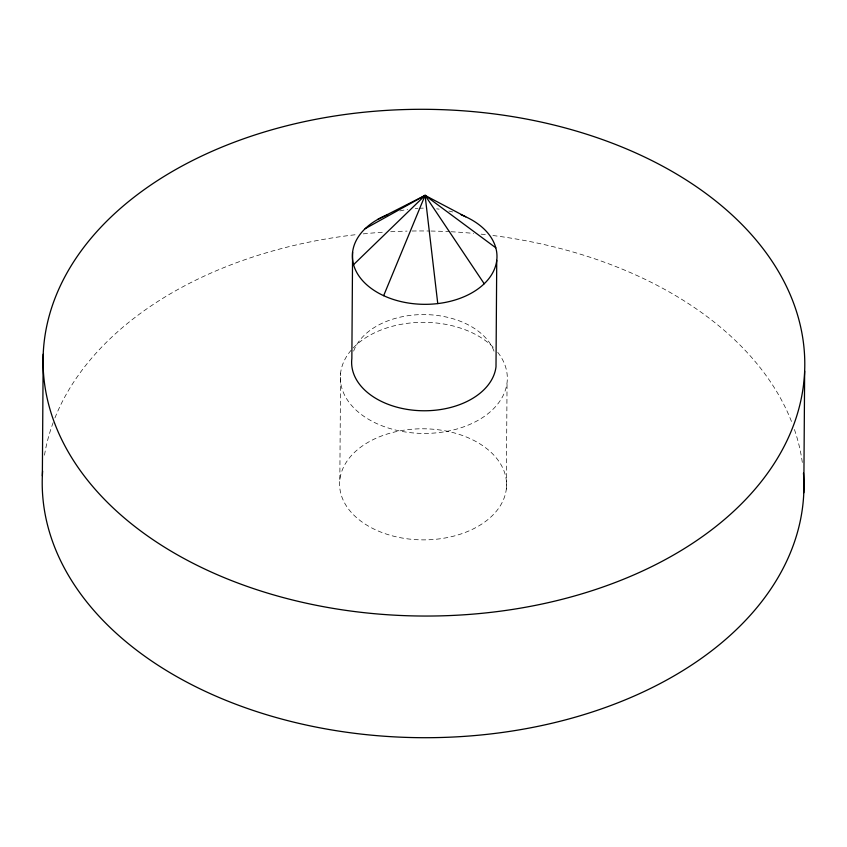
<?xml version="1.0" encoding="UTF-8"?>
<svg xmlns="http://www.w3.org/2000/svg" width="847" height="847" viewBox="0 0 847 847"><rect width="100%" height="100%" fill="white"/><g stroke="black" fill="none" stroke-linecap="round" stroke-linejoin="round"><path stroke-width="0.64" stroke-dasharray="4.24 3.18" d="M339.838 479.582L340.579 373.135M506.315 489.068A83.504 55.553 0.4 0 0 387.217 434.024A83.504 55.553 0.4 0 0 375.697 529.883A83.504 55.553 0.4 0 0 506.315 489.068L507.057 382.622M44.489 455.167A380.875 253.369 0.4 0 1 53.128 422.664M54.939 417.92A380.875 253.369 0.4 0 1 358.027 234.428M363.268 233.867A380.875 253.369 0.4 0 1 384.358 232.12M390.7 231.75A380.875 253.369 0.4 0 1 407.047 231.115M412.076 231.019A380.875 253.369 0.4 0 1 429.704 231.019M430.964 231.04A380.875 253.369 0.4 0 1 449.842 231.686M451.091 231.75A380.875 253.369 0.4 0 1 473.642 233.391M481.117 234.143A380.875 253.369 0.4 0 1 487.681 234.884M492.912 235.519A380.875 253.369 0.4 0 1 792.273 423.532M794.433 429.493A380.875 253.369 0.4 0 1 802.607 464.59M353.644 351.113A72.302 48.099 0.4 0 1 424.199 314.576A72.302 48.099 0.4 0 1 494.33 352.013M497.74 352.32A83.504 55.553 0.4 0 1 421.34 433.399A83.504 55.553 0.4 0 1 352.331 348.89M353.21 347.937A83.504 55.553 0.4 0 1 494.362 348.424M399.837 210.956A72.302 48.099 0.4 0 1 407.629 209.41M415.295 208.5A72.302 48.099 0.4 0 1 417.804 208.32M419.064 208.246A72.302 48.099 0.4 0 1 424.135 208.129M436.671 208.838A72.302 48.099 0.4 0 1 439.159 209.156M448.878 210.998A72.302 48.099 0.4 0 1 452.647 211.983"/><path stroke-width="1.27" d="M42.35 475.919L43.197 354.268M352.596 252.12L351.854 358.567A72.302 48.099 0.4 0 0 418.164 410.594A72.302 48.099 0.4 0 0 496.003 366.783L496.744 260.336M803.803 492.732L804.65 371.081A380.875 253.369 0.4 0 0 242.581 139.162A380.875 253.369 0.4 0 0 224.55 577.781A380.875 253.369 0.4 0 0 804.65 371.081M383.649 295.677L425.088 195.403L465.691 216.779M423.288 197.192L425.088 195.403L495.781 247.79M353.559 264.656L425.088 195.403L484.209 283.745M365.131 228.701L425.088 195.403L437.761 303.586M377.773 219.426L425.088 195.403M803.464 473.145A380.875 253.369 0.4 0 1 423.712 737.705A380.875 253.369 0.4 0 1 42.625 471.027M461.139 214.831A72.302 48.099 0.4 0 1 480.111 287.324A72.302 48.099 0.4 0 1 369.62 287.197A72.302 48.099 0.4 0 1 387.672 214.757"/></g></svg>
